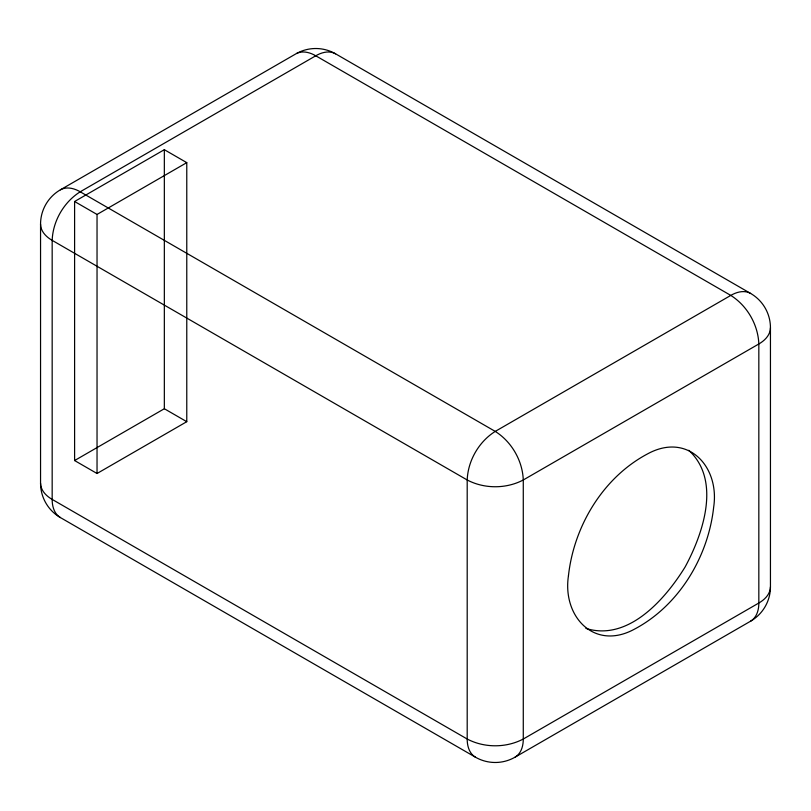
<?xml version="1.0" encoding="UTF-8"?>
<svg xmlns="http://www.w3.org/2000/svg" width="811" height="811" viewBox="0 0 811 811"><rect width="100%" height="100%" fill="white"/><g stroke="black" fill="none" stroke-linecap="round" stroke-linejoin="round"><path stroke-width="1.22" d="M770.45 327.786C770.399 334.994 764.722 340.63 758.832 343.976L523.277 479.98C506.155 489.003 484.309 489.003 467.197 479.98L52.168 240.36C46.278 237.015 40.601 231.368 40.55 224.171A39.658 39.658 0 0 1 60.379 189.825L295.934 53.83A39.658 39.658 0 0 1 335.592 53.83L750.621 293.44A39.658 39.658 0 0 1 770.45 327.786L770.45 586.829C770.399 594.037 764.722 599.674 758.832 603.019L523.277 739.024C506.155 748.046 484.309 748.046 467.197 739.024L52.168 499.404C46.278 496.058 40.601 490.422 40.55 483.214L40.55 224.171M335.592 53.83C329.337 50.262 321.602 52.37 315.763 55.787L80.208 191.791C63.836 202.101 52.908 221.018 52.168 240.36L52.168 499.404C52.117 506.176 54.165 513.91 60.379 517.56L475.408 757.17A39.658 39.658 0 0 0 515.066 757.17C521.28 753.531 523.328 745.785 523.277 739.024L523.277 479.98C522.537 460.638 511.609 441.711 495.237 431.401L80.208 191.791C74.369 188.365 66.644 186.266 60.379 189.825M515.066 757.17L750.621 621.175C756.835 617.526 758.883 609.791 758.832 603.019L758.832 343.976C758.092 324.643 747.164 305.717 730.792 295.407L315.763 55.787C310.096 52.482 302.746 50.394 296.542 53.496M74.602 201.503L164.339 149.69L186.773 162.646L186.773 421.69L97.036 473.502L74.602 460.547L74.602 201.503L97.036 214.459L97.036 473.502M97.036 214.459L186.773 162.646M74.602 460.547L164.339 408.734L164.339 149.69M585.897 628.403C628.444 641.714 665.476 598.842 685.133 566.95C702.924 533.973 721.547 480.467 688.742 450.277M750.621 293.44C744.356 289.882 736.631 291.98 730.792 295.407L495.237 431.401C478.855 441.711 467.937 460.638 467.197 479.98L467.197 739.024C467.146 745.785 469.194 753.531 475.408 757.17M164.339 408.734L186.773 421.69M60.379 517.56A39.658 39.658 0 0 1 40.55 483.214M770.45 586.829A39.658 39.658 0 0 1 750.621 621.175M568.44 575.861C562.266 616.472 594.27 651.132 634.506 629.133C679.142 605.503 708.277 556.731 713.67 507.139C719.844 466.528 687.84 431.857 647.604 453.866C602.968 477.497 573.833 526.268 568.44 575.861"/></g></svg>
